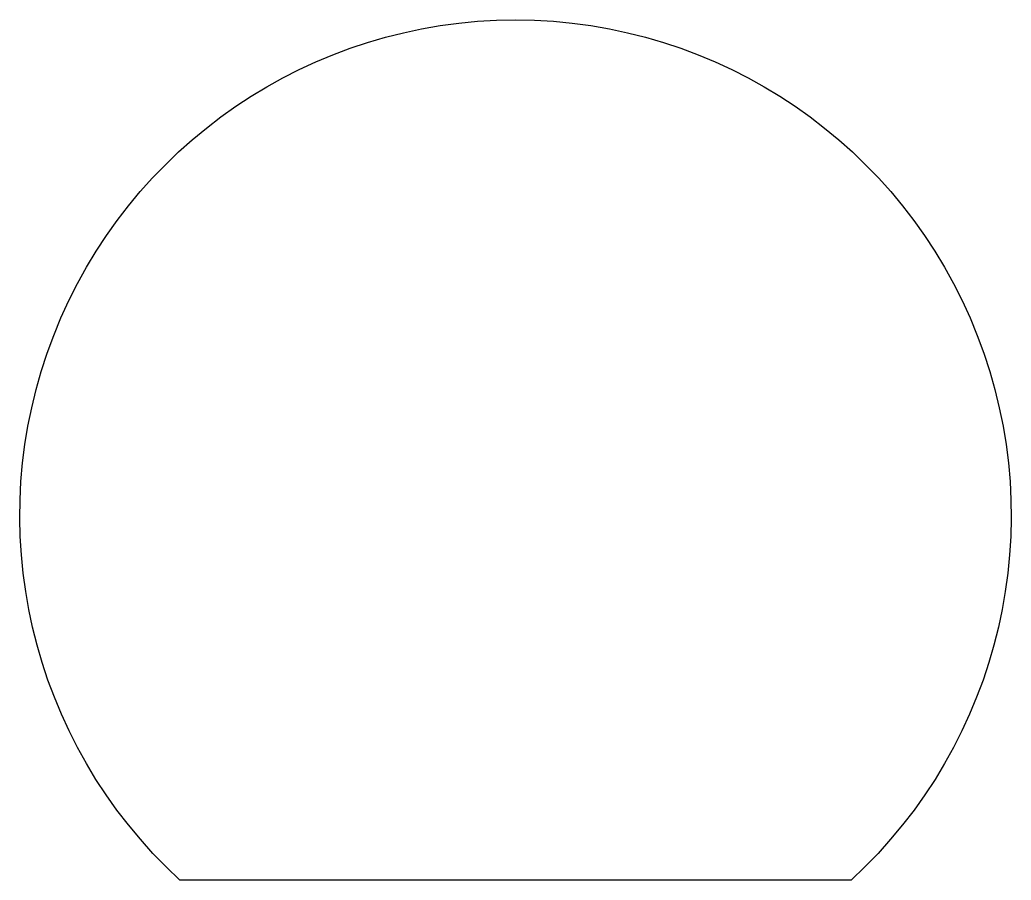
# Model space of a CAD drawing. Extents: x -1280 to 1280, y -942 to 1280.
import ezdxf

# ---------------------------------------------------------------- set-up
doc = ezdxf.new("R2010")
doc.units = 9
doc.layers.get('0').update_dxf_attribs({"linetype": 'CONTINUOUS'})

msp = doc.modelspace()

# ---------------------------------------------------------------- linework, layer by layer
msp.add_lwpolyline([(866.1, -941.8), (-866.1, -941.8, -2.564625)], format="xyb", close=True)

doc.saveas('drawing.dxf')
